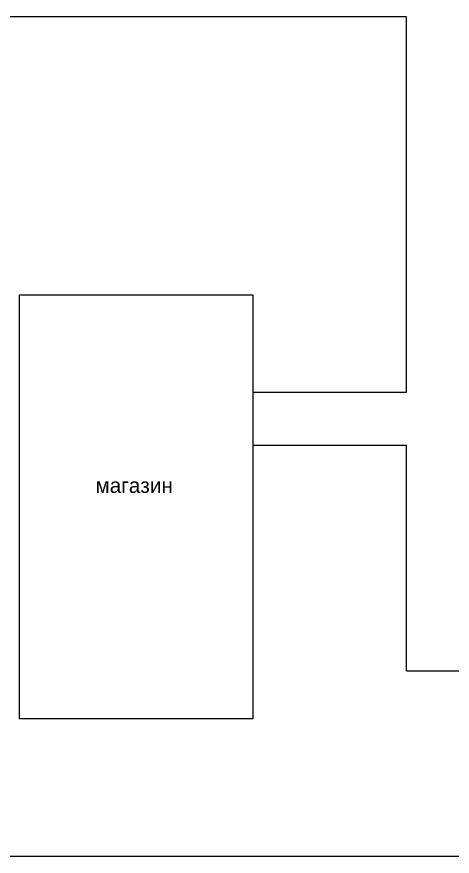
# Model space of a CAD drawing. Header units: millimetres. Extents: x -229914 to 856942, y -268655 to 87212.
# Drawn here: x -182302 to -161788, y -3839 to 35760 of the extents above; entities that cross this region are included whole.
import ezdxf

# ---------------------------------------------------------------- set-up
doc = ezdxf.new("R2010")
doc.units = ezdxf.units.MM
doc.layers.add('Видовой экран', color=7, linetype='Continuous', plot=False)
doc.styles.get("Standard").update_dxf_attribs({"font": 'arial.ttf'})

msp = doc.modelspace()

# ---------------------------------------------------------------- linework, layer by layer
for p, q in [((-163936.44761, 35759.51527), (-209326.3492, 35759.51527)), ((-163936.44761, 18055.58055), (-163936.44761, 35759.51527)), ((-171176.3492, 18055.58055), (-163936.44761, 18055.58055)), ((-171176.3492, 15555.58055), (-163936.44761, 15555.58055)), ((-163936.44761, 4899.41852), (-163936.44761, 15555.58055)), ((-163936.44761, 4899.41852), (-121813.73623, 4899.41852))]:
    msp.add_line(p, q)
msp.add_lwpolyline([(-171176.3492, 2637.86663), (-182176.3492, 2637.86663), (-182176.3492, 22637.86663), (-171176.3492, 22637.86663)], close=True)
at = {"layer": 'Видовой экран'}
msp.add_line((-229913.73623, -3838.55501), (-121813.73623, -3838.55501), dxfattribs=at)

# ---------------------------------------------------------------- texts
at = {"lineweight": 25, "insert": (-178598.46197, 14000.73034), "char_height": 700, "attachment_point": 1}
msp.add_mtext_dynamic_manual_height_columns('магазин', width=5839.2596956, gutter_width=12.5, heights=[0], dxfattribs=at)

doc.saveas('drawing.dxf')
